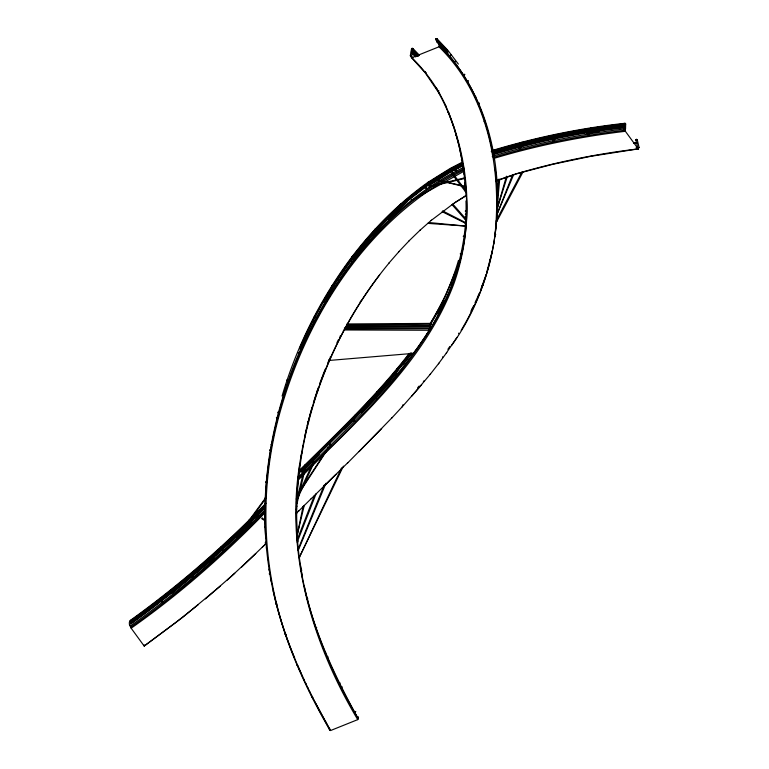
<?xml version="1.0" encoding="UTF-8"?>
<svg xmlns="http://www.w3.org/2000/svg" width="769" height="769" viewBox="0 0 769 769"><rect width="100%" height="100%" fill="white"/><g stroke="black" fill="none" stroke-linecap="round" stroke-linejoin="round"><path stroke-width="1.15" d="M465.966 200.911C467.898 255.664 447.01 308.975 414.299 352.221M429.621 327.815L429.602 328.286M396.939 368.985L398.275 369.303L396.939 368.985L395.353 375.33L396.669 375.676L396.189 374.984L395.362 375.282M430.217 326.133L430.169 326.008M277.032 604.059L275.869 604.271L276.456 603.53M304.687 470.167L305.389 469.542L306.043 470.253L305.351 470.715L304.687 470.167L304.909 465.043L305.966 465.139L305.706 465.985M429.602 328.142L429.64 328.632M377.944 392.546C379.328 391.623 375.637 391.277 377.368 392.575M426.132 188.578C426.68 187.146 428.525 189.53 426.584 189.107C424.113 188.261 428.631 179.292 428.948 183.205C385.125 213.984 350.164 255.923 323.23 301.929M354.692 415.481L355.259 416.135L356.037 415.76L355.48 415.106L354.692 415.481L353.596 421.21L354.922 421.527L354.509 420.816L353.625 421.114M129.932 625.841C129.826 624.62 132.239 625.582 130.865 626.351C128.615 626.754 129.048 619.189 130.605 621.429M374.936 229.335L375.493 230.008L376.281 229.604L375.781 228.951L374.936 229.335L373.945 234.872L375.262 235.074L374.859 234.343L373.984 234.612M625.668 123.934L625.524 128.981L624.688 129.461L624.159 128.932L624.303 123.886L625.072 123.396L625.668 123.992L625.053 124.655L624.976 123.29C580.009 128.183 535.522 137.459 492.237 150.503M428.035 182.272C399.044 202.805 373.878 228.268 352.279 256.375L352.596 257.288M637.732 147.638L635.886 139.977L636.607 139.497L637.222 139.689L639.068 147.379L637.732 147.667L639.058 147.446M637.222 139.756L635.886 140.016M304.264 505.339L297.055 535.801L303.101 506.319M297.545 535.666L296.642 535.484M430.207 326.412L345.646 326.921M296.459 503.647L297.026 503.551L304.572 471.407L303.668 471.291L296.392 502.244M303.668 471.262L304.562 471.387M413.809 353.384C414.827 353.721 412.886 351.731 413.655 353.423M431.024 324.355L430.14 323.489L431.39 323.864M513.74 174.438L496.822 214.83L512.442 175.178M497.341 214.791L496.505 214.426M236.487 537.637L237.275 538.079L265.622 498.6L265.392 498.101L236.516 537.541L237.313 538.021M264.834 498.129L265.622 498.6M497.178 196.941L498.773 179.158M497.11 201.786L497.639 201.786L499.696 179.235M624.159 128.932L624.861 128.327L625.524 128.932M494.794 236.323C502.138 169.968 488.411 94.991 439.012 46.794L411.828 57.723L410.992 55.945L412.866 57.81M343.753 330.362L343.339 330.862M329.968 445.011C334.236 444.943 327.008 447.625 330.266 442.483M299.852 464.428C296.19 491.612 295.286 519.229 298.036 546.548M455.431 170.699C458.862 173.429 453.191 168.776 456.594 167.652M443.963 301.304C444.934 300.218 441.617 300.41 443.338 301.333M496.12 221.03L496.87 221.309L496.409 220.741M553.93 140.91L552.69 140.352L555.535 134.565L556.343 134.479L556.766 135.171L553.882 141.035L552.969 141.063L552.719 140.314M589.121 134.277L587.843 133.796L589.064 134.402L591.919 128.692L591.448 127.962L590.688 128.087L587.862 133.758M375.474 397.967L376.041 398.611L376.82 398.265L375.483 397.929L376.858 391.95M411.54 48.678L410.31 55.849L410.963 56.348L411.665 56.07L412.54 48.216L411.646 48.514L412.847 48.735L412.184 49.447L411.578 48.889L412.059 49.197M411.665 56.07L410.329 55.772M427.814 182.609L428.948 183.205M301.294 454.787C283.569 546.624 310.513 640.74 357.729 719.621L330.545 730.55L329.891 730.108C302.775 683.468 280.8 633.175 270.948 579.913M493.563 244.532C497.985 219.29 498.206 193.413 495.111 167.998M398.928 210.043L399.486 210.706L400.255 210.389L399.774 209.687L398.948 209.995L400.553 204.073L401.505 204.516L400.86 205.112M400.168 204.429L400.668 205.083M351.731 259.24L352.164 256.644M300.939 456.748L302.803 446.174M493.909 242.485C488.997 273.601 477.289 303.39 461.14 330.353M302.64 447.049L306.677 427.785M130.076 620.794L130.326 620.42C178.937 585.507 224.144 546.067 265.92 503.224M492.4 250.607L486.469 273.37M304.601 437.311C318.318 373.551 347.473 313.108 389.152 262.931M441.983 304.168L442.819 300.775M307.167 425.613L309.369 416.933M340.898 687.121L342.186 686.909L341.042 687.611M518.787 148.427L520.017 149.023L522.93 143.015L522.449 142.313L521.68 142.457L518.806 148.379L520.055 148.946M521.68 142.457L522.91 143.053M309.647 415.846L312.089 407.147M412.809 48.918L412.251 49.226M496.543 208.005L497.754 207.957L497.005 207.592M506.454 176.207L497.062 208.966L507.338 176.486M313.396 402.802L315.405 396.285M496.918 221.251L523.16 171.631M458.478 260.355C452.124 282.627 442.271 303.784 430.14 323.489L430.486 324.172M282.079 396.073C296.872 345.781 320.75 298.257 352.279 256.375L353.288 256.385L353.298 257.221M315.771 395.199L318.318 387.595M486.133 274.495L480.519 290.096M319.866 383.25L322.24 376.743M457.853 168.2C463.265 163.336 454.748 164.768 459.016 165.162M455.459 271.765L444.722 297.968L430.592 323.711M297.007 540.242L314.492 495.342M297.247 540.271L297.814 540.578L316.203 493.477M322.663 375.666L325.22 369.178M297.911 549.845L324.191 485.095M298.382 550.095L325.921 483.288M555.516 134.604L556.746 135.209M590.669 128.125L591.063 128.865L591.899 128.731M477.28 297.824L479.125 293.402M327.892 362.699L329.257 359.469M329.132 359.709L328.786 360.949M329.574 358.69L329.795 358.181M330.237 357.152L330.468 356.643M296.305 499.052L313.589 461.467L314.396 461.861M475.079 302.621L476.838 298.785M299.795 347.924C333.083 271.88 386.759 200.786 462.179 162.826M299.766 348.895C313.752 316.655 331.189 285.933 352.317 257.826M341.542 467.888L299.189 557.669L343.407 466.129M336.985 342.561L337.428 341.657M489.593 260.287L490.507 260.508L490.257 259.845M337.879 340.754L338.322 339.85M470.897 311.243L473.752 305.504M339.475 337.533L339.735 337.033M340.244 336.015L340.504 335.515M430.198 323.461L431.015 323.355M437.177 313.944L443.655 301.429M439.012 46.794L439.31 44.554C515.615 122.338 514.086 259.845 451.509 345.531M496.649 219.78L521.766 172.285M357.729 719.621L358.21 718.717C335.294 677.018 314.348 633.156 304.303 586.199M430.256 325.018L440.724 306.764M265.468 509.366L253.328 521.488C215.685 559.88 174.476 594.716 130.615 625.812L131.153 628.196L144.178 646.056L175.486 622.746L198.229 604.713M496.88 180.494C497.447 182.022 494.265 180.917 496.832 180.475L514.749 174.265L552.776 164.306L590.794 156.318L638.578 148.85L638.405 147.513L636.098 147.792M323.557 302.111L337.985 278.868M425.305 336.361L429.198 330.257L344.464 329.968M328.767 447.606L297.286 495.918L296.834 495.678L328.421 447.404M456.959 337.341L446.27 353.125M424.863 337.043L417.884 347.252C383.173 395.314 339.696 436.023 297.747 477.597M447.885 349.299L449.846 346.444M438.695 90.877L437.513 90.857C450.807 113.716 458.612 139.41 462.89 165.402M337.533 279.56L352.721 258.124M379.646 274.879C323.345 348.991 291.951 442.925 297.228 536.233M438.436 363.795L446.751 352.538M413.741 352.99L413.799 352.846M465.639 187.002L438.83 180.388L465.62 186.386M409.262 353.327C376.925 395.314 338.36 431.928 300.717 469.061M409.627 353.673C377.291 395.66 338.706 432.284 301.063 469.426M410.608 353C377.377 396.323 337.543 433.937 298.766 472.185M410.31 353.721C377.829 396.093 338.956 432.976 301.035 470.397M410.262 354.259C377.887 396.554 339.129 433.351 301.294 470.666M411.28 353.058L397.112 370.946M410.982 353.769L396.823 371.658M403.494 364.093L411.963 353.106M430.073 374.493L438.916 363.208M466.264 195.345L465.36 195.336L466.274 195.355M352.981 256.884C382.433 218.617 418.692 184.608 462.313 163.172M352.952 257.855L370.225 236.516L388.441 217.118L408.031 199.277M352.625 258.605C382.116 220.27 418.432 186.233 462.121 164.758M352.596 259.566L369.456 238.871M245.388 528.812L245.965 529.524L245.282 528.918L264.661 505.493L265.343 506.089L264.661 505.493M255.616 517.854L265.267 506.175M430.544 373.917L411.857 396.064M484.287 121.906L484.124 121.262M396.083 372.532L360.901 411.473L301.006 471.359M396.343 372.792L377.06 394.728M396.794 372.619L375.993 396.314L344.829 428.939M417.577 387.855L419.143 386.048M421.662 384.683L402.062 406.964M388.71 263.344L399.111 251.434M296.459 530.514L297.276 530.697L296.45 531.004M354.596 711.7L355.643 711.498L355.345 712.354M390.815 378.194L361.565 410.175L299.112 472.551M377.031 395.699L390.373 380.742M465.601 223.308L442.127 211.677M391.844 417.952L402.495 406.426M376.281 395.612L345.108 428.237L301.265 471.628M361.132 412.703L376.252 396.573M369.802 237.169L388.037 217.762L407.647 199.892L428.583 183.878M369.774 238.13L388.009 218.723L407.618 200.863L428.554 184.839M398.678 251.838L409.493 240.437M392.277 417.432L358.998 451.663M492.535 153.906L493.66 153.867L492.554 154.511M475.694 97.288L475.732 96.654L474.886 96.865M381.664 428.544L347.405 463.188M265.17 542.799L265.863 542.116M265.055 544.539L265.738 543.856M264.844 511.51C223.616 553.853 179.235 593.197 130.797 627.148M264.536 513.24C223.529 555.353 179.321 594.408 131.153 628.196M265.353 544.135L263.69 545.903M262.998 546.586L263.988 545.5M262.316 547.259L263.296 546.182M263.056 506.761C222.299 548.48 178.062 586.747 130.643 620.727M263.315 507.021C222.549 548.758 178.293 587.035 130.865 621.025M263.027 507.723C222.27 549.451 178.033 587.708 130.615 621.688M263.661 507.386C222.875 549.133 178.61 587.429 131.153 621.429M263.286 507.992C222.52 549.729 178.264 587.997 130.836 621.986M262.998 508.684C222.251 550.412 178.004 588.669 130.595 622.65M258.403 513.759L244.657 527.323M261.643 510.558L263.258 508.953M265.382 507.271C223.856 549.816 178.937 589.025 130.567 623.621M296.103 513.596L298.968 510.664M347.79 462.707L311.128 498.821M319.116 454.556L300.987 472.32M298.632 511.097L311.474 498.37M297.93 478.943C378.781 399.89 481.625 307.936 464.985 182.426M297.622 480.644C356.085 421.22 423.777 364.035 453.825 283.848C474.435 225.942 470.234 160.048 445.03 104.257M323.807 486.287L335.918 474.406M262.613 546.865L241.581 567.128M243.85 528.12C208.928 562.85 170.651 594.053 130.807 622.957M243.821 529.082C208.899 563.821 170.622 595.014 130.778 623.919M409.07 240.832L420.278 229.998M255.779 553.565L227.345 580.047M387.711 219.444L407.33 201.565M464.851 178.456L429.15 186.905L429.429 186.319L464.861 177.812M411.79 200.488L411.29 199.709L411.761 200.517L464.092 171.16M234.776 573.251L205.438 598.907M419.864 230.383L431.447 220.165M213.869 557.852L172.016 593.13M267.247 476.069L267.208 476.799M220.376 586.045L182.907 617.142L144.178 646.056M315.694 627.312L316.751 627.571L315.684 628.186M431.053 220.54L454.883 202.574L466.187 195.489M360.286 301.794L360.526 301.131M403.1 404.879L402.552 405.119M464.466 177.658L464.668 178.562M494.727 234.324L495.745 234.353L494.717 234.997M297.199 541.443L298.199 541.636L297.19 542.289M458.699 333.727L458.689 333.14M442.569 357.422L442.569 356.845M423.979 381.03L423.363 381.251M454.517 202.929L465.812 195.855M315.319 316.972C316.578 315.55 312.839 316.088 314.925 317.059M428.16 182.176L450.442 168.296L461.986 162.365M428.371 183.58L450.624 169.718L462.505 163.634M428.814 183.368L451.019 169.536M428.544 183.897L450.778 170.045L462.284 164.133M428.516 184.868L450.749 171.016L462.265 165.104M428.314 185.512L450.567 171.641L462.092 165.729M428.487 185.829L450.721 171.977L462.236 166.066M464.428 74.968C466.081 73.497 462.352 74.756 464.168 75.074M354.894 711.661L355.711 711.633L354.97 712.325M131.143 621.41C128.759 619.353 132.729 620.67 130.999 621.41M462.496 160.337L461.342 159.846L462.553 159.779M429.708 187.194L429.467 186.309M312.762 697.445L311.705 696.925L312.589 696.503M286.039 634.761L284.943 634.425L285.741 633.877M463.784 167.334C384.76 205.554 329.42 280.57 296.075 359.959C271.938 419.499 260.355 484.72 266.555 548.874M463.957 168.671C384.942 206.899 329.603 281.906 296.248 361.305C273.591 417.086 262.152 477.78 265.709 538.012M464.486 169.68C369.524 216.791 307.465 313.483 279.676 413.462C257.432 493.727 261.902 581.133 294.623 657.937M317.222 391.536L317.751 390.912L317.251 390.546M624.909 123.29L624.986 124.645L624.303 124.059M466.408 211.571L465.264 211.139L466.37 210.908M471.878 309.907L472.406 309.34L471.772 309.225M266.468 544.356L265.372 543.866L266.439 543.568M496.524 180.83L515.153 174.38M297.93 665.791L296.949 665.377L297.555 664.781M270.227 574.424L269.198 573.866L270.313 573.664M339.485 683.708L340.023 683.045L339.485 682.507M301.063 569.848L301.823 570.185L301.044 570.858M491.295 151.33C534.859 138.064 579.672 128.759 624.957 123.79M491.41 151.685C534.955 138.43 579.749 129.125 625.014 124.155M492.362 151.945L498.091 150.042M492.468 152.3C535.685 139.276 580.095 130.028 624.986 125.116M492.333 152.906C535.57 139.881 579.989 130.624 624.899 125.712M492.439 153.262C535.666 140.237 580.066 130.99 624.957 126.078M493.39 153.521C536.301 140.737 580.335 131.528 624.87 126.683M493.506 153.877C536.397 141.092 580.412 131.893 624.928 127.048M492.275 154.838C535.512 141.813 579.941 132.556 624.841 127.644M492.256 156.338C535.512 143.245 579.98 134.258 624.841 128.904L625.38 131.288L638.405 149.148M493.179 157.453C536.204 144.485 580.412 135.565 625.024 130.249M493.679 158.462C536.656 145.514 580.826 136.603 625.38 131.288M515.461 174.054C555.67 162.096 596.936 153.81 638.578 148.85M308.004 421.489L308.696 421.835L307.984 422.517M497.812 150.166L522.478 143.418M296.373 512.365L297.055 512.712L296.334 513.375M324.883 652.064L325.662 652.487M448.067 111.543L447.769 112.043L448.702 112.274M465.601 185.915L464.563 185.444L465.62 185.185M313.627 461.41L314.434 461.794L297.161 499.398L296.478 498.994M297.094 499.446L296.478 499.235M522.218 143.543L547.701 137.44M427.679 223.356L465.476 226.057L428.948 222.539M296.469 508.722L296.353 509.52M547.47 137.555L573.712 132.133M301.631 452.316L302.255 452.73L301.486 453.364M296.44 505.992L296.959 506.223L296.478 506.617M297.776 482.721L298.401 483.134L297.68 483.759M573.501 132.249L599.762 127.837M330.016 729.166L329.055 728.801L329.536 728.349M586.766 129.932L625.091 124.645M586.757 133.191L599.56 131.211M298.862 557.333L299.65 557.708M482.538 284.809L482.98 285.222L482 285.626M496.841 201.641L497.649 201.728M633.743 143.082L637.251 142.659M633.8 143.447L637.309 143.024M425.353 71.901L424.911 72.219L425.661 72.478M439.195 180.946L439.33 180.042M465.418 186.281L465.216 187.184M413.462 353.365L328.748 360.488M346.944 323.96L430.765 323.393M346.944 324.883L430.755 324.258M346.829 325.979L430.188 325.556M344.397 328.007L429.631 327.786L429.621 328.671M344.397 328.93L429.631 328.709M456.45 135.652L455.69 135.133L456.421 134.835M296.43 503.253L297.026 503.532M305.303 466.043L304.707 465.505M465.207 225.567L465.091 226.49M271.64 445.299L271.015 444.617L271.861 444.261M460.785 254.385L460.218 253.78L461.025 253.568M261.662 518.623L265.276 520.834L262.171 517.845M299.775 348.54L299.497 347.559L300.641 347.982M297.257 540.396L297.843 540.53M453.335 278.09L453.028 277.349L454.114 277.551M328.123 447.135L328.411 447.289M439.762 44.073C437.1 44.15 440.243 46.034 439.801 44.102L447.635 52.475M442.588 210.879L465.61 222.597L465.168 223.414M278.753 412.107L277.744 412.232L278.061 413.001M265.151 520.209L264.68 521.007M465.937 219.021L465.283 219.674L465.966 219.05L452.72 203.987M436.879 38.642L435.917 38.825L436.869 38.604L447.952 50.437L458.372 64.096M435.802 39.43L435.85 38.844L436.138 39.632L437.013 39.017L435.783 39.421L437.225 42.103M439.483 45.89C470.734 75.65 487.267 117.724 493.929 159.702M411.828 57.723C426.055 71.555 437.696 88.012 445.905 106.093M411.175 57.281L425.344 72.997L437.407 90.761L438.705 90.655M412.79 48.457L419.345 55.195M412.482 50.062L418.23 55.983M411.694 51.312L416.635 56.397M411.396 51.523L416.327 56.608M412.357 48.697L418.884 55.589M412.876 49.783L418.586 55.81M412.03 50.004L417.74 56.041M411.732 50.225L417.442 56.252M411.367 52.619L415.443 56.925M436.523 38.969L447.558 50.744M437.032 40.046L447.27 50.975M436.888 40.469L447.923 52.244M435.86 39.527L446.885 51.292M436.6 40.709L438.176 42.382M436.965 42.199L447.991 53.974M451.961 204.525L465.235 219.617M425.161 71.652L426.247 73.055M452.374 172.89L451.586 173.381L452.335 172.823L465.274 189.856M451.586 173.381L465.245 191.356L466.004 190.827L465.226 191.318M436.408 87.916L439.628 93.616M358.21 718.717C330.689 671.424 308.792 620.083 300.419 565.734M330.545 730.55L314.838 701.799M325.287 721.091L329.891 730.108M323.97 719.034L312.858 697.944M438.465 41.536L439.926 44.266M310.916 694.08L313.714 699.761M309.013 690.226L311.772 695.897M307.148 686.371L309.878 692.052M305.322 682.526L308.013 688.197M303.534 678.691L306.187 684.362M301.784 674.855L304.399 680.527M302.65 676.691L298.41 667.223M300.948 672.875C289.096 646.45 279.445 618.978 273.158 590.688M448.442 112.13L454.046 127.606M454.392 128.654L459.16 146.052L462.505 162.932M302.38 577.308L298.978 555.478M269.073 569.137L271.121 581.249M462.707 164.057L464.188 174.553M267.554 558.352L269.256 570.473M144.226 644.835L144.351 645.758M297.978 546.346L299.16 556.823M266.372 547.528L267.737 559.688M464.005 173.217L465.822 193.009M306.696 598.964C308.196 600.493 307.975 596.888 306.696 598.964M264.18 513.375C265.497 515.317 265.805 511.894 264.18 513.375M251.223 523.093C251.924 524.227 252.674 522.266 251.501 524.016C249.425 523.218 253.088 522.189 251.232 523.016M264.43 512.423L265.286 512.654L264.43 512.423M465.274 216.896L466.197 216.925L465.283 216.839M486.431 128.183C488.007 129.317 487.719 126.212 486.431 128.183M265.593 482.192C266.872 484.143 267.352 480.731 265.603 482.144M636.232 139.679C636.838 142.092 637.011 137.911 636.232 139.612M478.001 103.642L479.27 103.219L478.001 103.642M269.659 450.192C271.169 452.201 271.063 448.49 269.659 450.192M330.574 439.916C331.67 441.964 332.554 438.272 330.583 439.868M351.289 261.883C352.731 263.834 352.884 260.21 351.308 261.777M276.427 417.73C277.888 419.787 277.878 416 276.427 417.73M331.055 290.922C332.362 292.979 332.775 289.173 331.064 290.865M331.9 285.857C333.131 287.933 333.659 284.155 331.9 285.808M285.972 385.192C287.356 387.249 287.635 383.423 285.972 385.192M287.087 380.049C288.308 382.126 288.856 378.425 287.097 380.001M298.276 352.971C299.747 355.047 299.699 351.183 298.276 352.971M313.339 321.423C314.377 323.518 315.348 319.789 313.348 321.365M220.761 547.432C221.866 549.604 222.654 545.365 220.77 547.374M222.491 550.825C223.654 552.978 224.375 548.691 222.501 550.767M249.243 520.007C250.454 522.189 250.982 517.893 249.243 520.007M159.779 598.667C161.125 600.724 161.375 596.513 159.789 598.609M161.951 602.089C163.105 604.242 163.739 599.907 161.951 602.089M190.904 573.674C192.269 575.731 192.471 571.559 190.904 573.616M192.846 577.077C194.057 579.249 194.557 574.904 192.846 577.077M467.168 81.331L468.417 80.851L467.177 81.293M264.613 527.13L265.526 527.265L264.623 527.082M450.25 55.272L451.48 54.772L450.259 55.233M454.046 61.847L455.258 61.309L454.046 61.847M429.044 330.084C431.226 331.141 427.026 330.641 429.054 330.045M326.854 657.111C328.257 658.956 328.373 654.996 326.854 657.111M357.383 717.458C358.796 718.996 358.902 715.41 357.393 717.41M465.399 214.32L466.274 214.628L465.408 214.301M258.49 515.836L259.384 515.912L258.499 515.797M496.716 195.912L497.591 195.739L496.716 195.912M441.156 307.571L442.492 307.879L441.156 307.571M451.259 284.424L452.605 284.722L451.278 284.386M458.66 260.71L460.006 261.008L458.66 260.71M463.332 236.285L464.668 236.583L463.332 236.285"/></g></svg>
